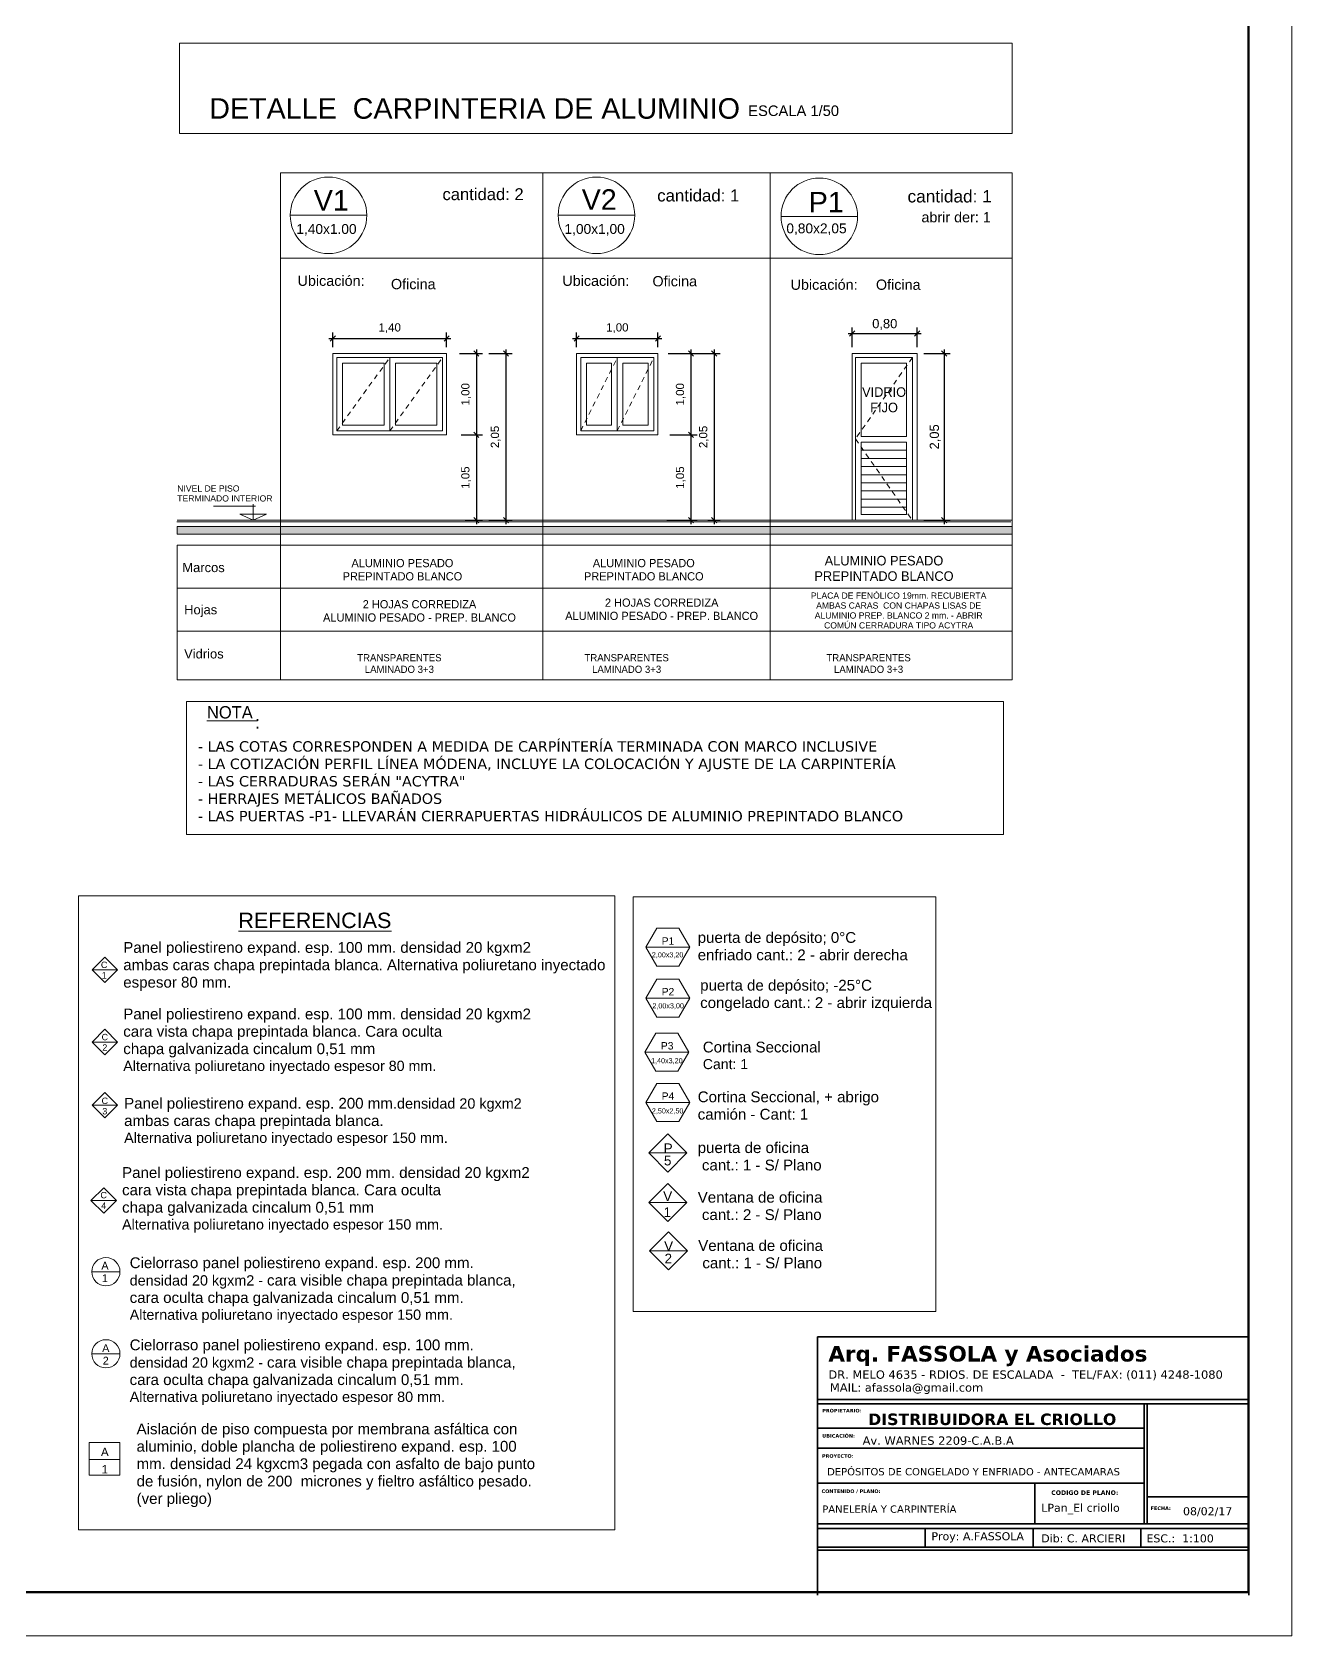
# Model space of a CAD drawing. Header units: metres. Extents: x -16.9 to 45.1, y -12.2 to 64.8.
# Drawn here: x 14.06 to 45.06, y -12.18 to 27.27 of the extents above; entities that cross this region are included whole.
import ezdxf

# ---------------------------------------------------------------- set-up
doc = ezdxf.new("R2010")
doc.units = ezdxf.units.M
doc.header["$LTSCALE"] = 0.508
doc.header["$PDMODE"] = 1
doc.header["$PDSIZE"] = -2
doc.linetypes.add('STYLE_13', pattern=[0.369094, 0.246063, -0.123031])
doc.layers.get('0').update_dxf_attribs({"lineweight": 18})
for name, color, linetype, lineweight in [('0.1', 7, 'Continuous', 9), ('CARPINTERIA', 7, 'Continuous', 13), ('Dimension', 7, 'Continuous', 5), ('Muros', 7, 'Continuous', 35), ('None', 7, 'Continuous', 5), ('panel nuevo', 7, 'Continuous', 30), ('proyeccion', 7, 'STYLE_13', 20), ('ROTUL1', 7, 'Continuous', 20), ('ROTULO', 7, 'Continuous', 20), ('Textos grales', 7, 'Continuous', 9), ('TEXTOTERMINACIONES', 7, 'Continuous', 20)]:
    doc.layers.add(name, color=color, linetype=linetype, lineweight=lineweight)
doc.styles.add('Arial', font='arial.ttf')
doc.styles.add('HoratioDMed', font='')
doc.styles.add('Verdana', font='verdana.ttf')
doc.styles.add('Verdana (bold)', font='')
doc.styles.get('HoratioDMed').set_extended_font_data('HoratioDMed')
doc.styles.get('Verdana (bold)').set_extended_font_data('Verdana', bold=True)
doc.dimstyles.new('personal', dxfattribs={"dimtxt": 0.227376, "dimasz": 0.179989, "dimexe": 0.15, "dimexo": 0.159, "dimgap": 0.001, "dimtad": 1, "dimzin": 3, "dimtxsty": 'Arial', "dimblk": 'VW_SLASH', "dimcen": 0, "dimdle": 0.001, "dimazin": 0, "dimtfac": 0.8, "dimtix": 1, "dimtmove": 0, "dimatfit": 0, "dimldrblk": 'VW_CONCAVEFILLED', "dimfxl": 0, "dimfrac": 2, "dimtolj": 1, "dimtzin": 3, "dimarcsym": 0})

# ---------------------------------------------------------------- blocks, each defined once
blk = doc.blocks.new('Group')
at = {"layer": '0.1', "color": 0}
for p, q in [((9.779, 7.803), (9.264, 7.803)), ((9.749, 7.828), (9.749, 7.694))]:
    blk.add_line(p, q, dxfattribs=at)
for points in [[(9.749, 7.632), (9.749, 7.706), (9.585, 7.706)], [(9.749, 7.632), (9.749, 7.706), (9.913, 7.706)]]:
    blk.add_lwpolyline(points, close=True, dxfattribs=at)
blk = doc.blocks.new('*D6')
at = {"layer": 'Defpoints', "color": 0, "lineweight": 0, "transparency": 16777216}
for p in [(34.24, 19.858), (34.24, 19.364), (35.84, 19.364)]:
    blk.add_point(p, dxfattribs=at)
at = {"layer": 'Dimension', "color": 0, "lineweight": -2, "transparency": 16777216}
for p, q in [((34.14, 19.858), (34.24, 19.858)), ((34.24, 19.523), (34.24, 20.008)), ((34.24, 19.858), (35.84, 19.858)), ((35.84, 19.523), (35.84, 20.008)), ((35.84, 19.858), (35.94, 19.858))]:
    blk.add_line(p, q, dxfattribs=at)
at = {"layer": 'panel nuevo', "color": 0, "transparency": 16777216}
for points in [[(34.177, 19.794), (34.304, 19.921)], [(35.904, 19.921), (35.777, 19.794)]]:
    blk.add_lwpolyline(points, dxfattribs=at)
at = {"layer": 'Dimension', "color": 0, "transparency": 16777216, "insert": (34.732, 20.214), "char_height": 0.2274, "attachment_point": 1, "line_spacing_factor": 0.96736, "style": 'Arial'}
blk.add_mtext('0,80', dxfattribs=at)
blk = doc.blocks.new('VW_CONCAVEFILLED')
at = {"linetype": 'ByBlock', "lineweight": 0}
blk.add_hatch(color=0, dxfattribs=at).paths.add_polyline_path([(-1.11, 0.3), (-1.08, 0.28), (-1.05, 0.26), (-1.01, 0.25), (-0.98, 0.23), (-0.95, 0.22), (-0.91, 0.2), (-0.88, 0.19), (-0.85, 0.17), (-0.81, 0.16), (-0.78, 0.15), (-0.75, 0.13), (-0.71, 0.12), (-0.68, 0.11), (-0.64, 0.1), (-0.61, 0.09), (-0.57, 0.08), (-0.54, 0.07), (-0.5, 0.06), (-0.47, 0.06), (-0.43, 0.05), (-0.4, 0.04), (-0.36, 0.04), (-0.33, 0.03), (-0.29, 0.02), (-0.26, 0.02), (-0.22, 0.01), (-0.18, 0.01), (-0.15, 0.01), (-0.11, 0.01), (-0.07, 0), (-0.04, 0), (0, 0), (-0.04, 0), (-0.07, 0), (-0.11, -0.01), (-0.15, -0.01), (-0.18, -0.01), (-0.22, -0.01), (-0.26, -0.02), (-0.29, -0.02), (-0.33, -0.03), (-0.36, -0.04), (-0.4, -0.04), (-0.43, -0.05), (-0.47, -0.06), (-0.5, -0.06), (-0.54, -0.07), (-0.57, -0.08), (-0.61, -0.09), (-0.64, -0.1), (-0.68, -0.11), (-0.71, -0.12), (-0.75, -0.13), (-0.78, -0.15), (-0.81, -0.16), (-0.85, -0.17), (-0.88, -0.19), (-0.91, -0.2), (-0.95, -0.22), (-0.98, -0.23), (-1.01, -0.25), (-1.05, -0.26), (-1.08, -0.28), (-1.11, -0.3), (-1.1, -0.28), (-1.08, -0.27), (-1.07, -0.25), (-1.06, -0.23), (-1.05, -0.22), (-1.04, -0.2), (-1.03, -0.18), (-1.02, -0.16), (-1.02, -0.14), (-1.01, -0.12), (-1.01, -0.1), (-1, -0.08), (-1, -0.06), (-1, -0.04), (-0.99, -0.02), (-0.99, 0), (-0.99, 0.02), (-1, 0.04), (-1, 0.06), (-1, 0.08), (-1.01, 0.1), (-1.01, 0.12), (-1.02, 0.14), (-1.02, 0.16), (-1.03, 0.18), (-1.04, 0.2), (-1.05, 0.22), (-1.06, 0.23), (-1.07, 0.25), (-1.08, 0.27), (-1.1, 0.28)])
at = {"layer": 'panel nuevo', "color": 0}
blk.add_lwpolyline([(-1.11, 0.3), (-1.08, 0.28), (-1.05, 0.26), (-1.01, 0.25), (-0.98, 0.23), (-0.95, 0.22), (-0.91, 0.2), (-0.88, 0.19), (-0.85, 0.17), (-0.81, 0.16), (-0.78, 0.15), (-0.75, 0.13), (-0.71, 0.12), (-0.68, 0.11), (-0.64, 0.1), (-0.61, 0.09), (-0.57, 0.08), (-0.54, 0.07), (-0.5, 0.06), (-0.47, 0.06), (-0.43, 0.05), (-0.4, 0.04), (-0.36, 0.04), (-0.33, 0.03), (-0.29, 0.02), (-0.26, 0.02), (-0.22, 0.01), (-0.18, 0.01), (-0.15, 0.01), (-0.11, 0.01), (-0.07, 0), (-0.04, 0), (0, 0), (-0.04, 0), (-0.07, 0), (-0.11, -0.01), (-0.15, -0.01), (-0.18, -0.01), (-0.22, -0.01), (-0.26, -0.02), (-0.29, -0.02), (-0.33, -0.03), (-0.36, -0.04), (-0.4, -0.04), (-0.43, -0.05), (-0.47, -0.06), (-0.5, -0.06), (-0.54, -0.07), (-0.57, -0.08), (-0.61, -0.09), (-0.64, -0.1), (-0.68, -0.11), (-0.71, -0.12), (-0.75, -0.13), (-0.78, -0.15), (-0.81, -0.16), (-0.85, -0.17), (-0.88, -0.19), (-0.91, -0.2), (-0.95, -0.22), (-0.98, -0.23), (-1.01, -0.25), (-1.05, -0.26), (-1.08, -0.28), (-1.11, -0.3), (-1.1, -0.28), (-1.08, -0.27), (-1.07, -0.25), (-1.06, -0.23), (-1.05, -0.22), (-1.04, -0.2), (-1.03, -0.18), (-1.02, -0.16), (-1.02, -0.14), (-1.01, -0.12), (-1.01, -0.1), (-1, -0.08), (-1, -0.06), (-1, -0.04), (-0.99, -0.02), (-0.99, 0), (-0.99, 0.02), (-1, 0.04), (-1, 0.06), (-1, 0.08), (-1.01, 0.1), (-1.01, 0.12), (-1.02, 0.14), (-1.02, 0.16), (-1.03, 0.18), (-1.04, 0.2), (-1.05, 0.22), (-1.06, 0.23), (-1.07, 0.25), (-1.08, 0.27), (-1.1, 0.28)], close=True, dxfattribs=at)
blk = doc.blocks.new('VW_SLASH')
at = {"color": 0, "linetype": 'ByBlock', "lineweight": -2}
blk.add_line((0, 0), (-1, 0), dxfattribs=at)
at = {"layer": 'panel nuevo', "color": 0}
blk.add_lwpolyline([(0.35, 0.35), (-0.35, -0.35)], dxfattribs=at)
blk = doc.blocks.new('*D7')
at = {"layer": 'Defpoints', "color": 0, "lineweight": 0, "transparency": 16777216}
for p in [(35.84, 19.364), (36.503, 19.364), (35.84, 15.264)]:
    blk.add_point(p, dxfattribs=at)
at = {"layer": 'Dimension', "color": 0, "lineweight": -2, "transparency": 16777216}
for p, q in [((35.999, 19.364), (36.653, 19.364)), ((36.503, 19.464), (36.503, 19.364)), ((36.503, 19.364), (36.503, 15.264)), ((35.999, 15.264), (36.653, 15.264)), ((36.503, 15.264), (36.503, 15.164))]:
    blk.add_line(p, q, dxfattribs=at)
at = {"layer": 'panel nuevo', "color": 0, "transparency": 16777216}
for points in [[(36.44, 19.427), (36.567, 19.3)], [(36.567, 15.2), (36.44, 15.327)]]:
    blk.add_lwpolyline(points, dxfattribs=at)
at = {"layer": 'Dimension', "color": 0, "transparency": 16777216, "insert": (36.147, 17.005), "char_height": 0.2274, "attachment_point": 1, "rotation": 90, "line_spacing_factor": 0.96736, "style": 'Arial'}
blk.add_mtext('2,05', dxfattribs=at)
blk = doc.blocks.new('*D8')
at = {"layer": 'Defpoints', "color": 0, "lineweight": 0, "transparency": 16777216}
for p in [(21.46, 19.735), (21.46, 19.363), (24.26, 19.363)]:
    blk.add_point(p, dxfattribs=at)
at = {"layer": 'Dimension', "color": 0, "lineweight": -2, "transparency": 16777216}
for p, q in [((21.36, 19.735), (21.46, 19.735)), ((21.46, 19.522), (21.46, 19.885)), ((21.46, 19.735), (24.26, 19.735)), ((24.26, 19.522), (24.26, 19.885)), ((24.26, 19.735), (24.36, 19.735))]:
    blk.add_line(p, q, dxfattribs=at)
at = {"layer": 'panel nuevo', "color": 0, "transparency": 16777216}
for points in [[(21.397, 19.671), (21.524, 19.799)], [(24.324, 19.799), (24.197, 19.671)]]:
    blk.add_lwpolyline(points, dxfattribs=at)
at = {"layer": 'Dimension', "color": 0, "transparency": 16777216, "insert": (22.586, 20.108), "char_height": 0.2021, "attachment_point": 1, "line_spacing_factor": 0.96736, "style": 'Arial'}
blk.add_mtext('1,40', dxfattribs=at)
blk = doc.blocks.new('*D9')
at = {"layer": 'Defpoints', "color": 0, "lineweight": 0, "transparency": 16777216}
for p in [(24.42, 19.363), (24.993, 19.363), (24.46, 17.363)]:
    blk.add_point(p, dxfattribs=at)
at = {"layer": 'Dimension', "color": 0, "lineweight": -2, "transparency": 16777216}
for p, q in [((24.579, 19.363), (25.143, 19.363)), ((24.993, 19.463), (24.993, 19.363)), ((24.993, 19.363), (24.993, 17.363)), ((24.619, 17.363), (25.143, 17.363)), ((24.993, 17.363), (24.993, 17.263))]:
    blk.add_line(p, q, dxfattribs=at)
at = {"layer": 'panel nuevo', "color": 0, "transparency": 16777216}
for points in [[(24.929, 19.427), (25.057, 19.299)], [(25.057, 17.299), (24.929, 17.427)]]:
    blk.add_lwpolyline(points, dxfattribs=at)
at = {"layer": 'Dimension', "color": 0, "transparency": 16777216, "insert": (24.62, 18.088), "char_height": 0.2021, "attachment_point": 1, "rotation": 90, "line_spacing_factor": 0.96736, "style": 'Arial'}
blk.add_mtext('1,00', dxfattribs=at)
blk = doc.blocks.new('*D10')
at = {"layer": 'Defpoints', "color": 0, "lineweight": 0, "transparency": 16777216}
for p in [(24.46, 17.363), (24.993, 17.363), (24.555, 15.263)]:
    blk.add_point(p, dxfattribs=at)
at = {"layer": 'Dimension', "color": 0, "lineweight": -2, "transparency": 16777216}
for p, q in [((24.619, 17.363), (25.143, 17.363)), ((24.993, 17.463), (24.993, 17.363)), ((24.993, 17.363), (24.993, 15.263)), ((24.714, 15.263), (25.143, 15.263)), ((24.993, 15.263), (24.993, 15.163))]:
    blk.add_line(p, q, dxfattribs=at)
at = {"layer": 'panel nuevo', "color": 0, "transparency": 16777216}
for points in [[(24.929, 17.427), (25.057, 17.299)], [(25.057, 15.199), (24.929, 15.327)]]:
    blk.add_lwpolyline(points, dxfattribs=at)
at = {"layer": 'Dimension', "color": 0, "transparency": 16777216, "insert": (24.62, 16.038), "char_height": 0.2021, "attachment_point": 1, "rotation": 90, "line_spacing_factor": 0.96736, "style": 'Arial'}
blk.add_mtext('1,05', dxfattribs=at)
blk = doc.blocks.new('*D11')
at = {"layer": 'Defpoints', "color": 0, "lineweight": 0, "transparency": 16777216}
for p in [(25.14, 19.363), (25.72, 19.363), (25.143, 15.263)]:
    blk.add_point(p, dxfattribs=at)
at = {"layer": 'Dimension', "color": 0, "lineweight": -2, "transparency": 16777216}
for p, q in [((25.299, 19.363), (25.87, 19.363)), ((25.72, 19.463), (25.72, 19.363)), ((25.72, 19.363), (25.72, 15.263)), ((25.302, 15.263), (25.87, 15.263)), ((25.72, 15.263), (25.72, 15.163))]:
    blk.add_line(p, q, dxfattribs=at)
at = {"layer": 'panel nuevo', "color": 0, "transparency": 16777216}
for points in [[(25.656, 19.427), (25.783, 19.299)], [(25.783, 15.199), (25.656, 15.327)]]:
    blk.add_lwpolyline(points, dxfattribs=at)
at = {"layer": 'Dimension', "color": 0, "transparency": 16777216, "insert": (25.347, 17.038), "char_height": 0.2021, "attachment_point": 1, "rotation": 90, "line_spacing_factor": 0.96736, "style": 'Arial'}
blk.add_mtext('2,05', dxfattribs=at)
blk = doc.blocks.new('*D12')
at = {"layer": 'Defpoints', "color": 0, "lineweight": 0, "transparency": 16777216}
for p in [(27.46, 19.735), (27.46, 19.363), (29.46, 19.363)]:
    blk.add_point(p, dxfattribs=at)
at = {"layer": 'Dimension', "color": 0, "lineweight": -2, "transparency": 16777216}
for p, q in [((27.36, 19.735), (27.46, 19.735)), ((27.46, 19.522), (27.46, 19.885)), ((27.46, 19.735), (29.46, 19.735)), ((29.46, 19.522), (29.46, 19.885)), ((29.46, 19.735), (29.56, 19.735))]:
    blk.add_line(p, q, dxfattribs=at)
at = {"layer": 'panel nuevo', "color": 0, "transparency": 16777216}
for points in [[(27.397, 19.671), (27.524, 19.799)], [(29.524, 19.799), (29.397, 19.671)]]:
    blk.add_lwpolyline(points, dxfattribs=at)
at = {"layer": 'Dimension', "color": 0, "transparency": 16777216, "insert": (28.186, 20.108), "char_height": 0.2021, "attachment_point": 1, "line_spacing_factor": 0.96736, "style": 'Arial'}
blk.add_mtext('1,00', dxfattribs=at)
blk = doc.blocks.new('*D13')
at = {"layer": 'Defpoints', "color": 0, "lineweight": 0, "transparency": 16777216}
for p in [(29.553, 19.363), (30.273, 19.363), (29.593, 17.363)]:
    blk.add_point(p, dxfattribs=at)
at = {"layer": 'Dimension', "color": 0, "lineweight": -2, "transparency": 16777216}
for p, q in [((29.712, 19.363), (30.423, 19.363)), ((30.273, 19.463), (30.273, 19.363)), ((30.273, 19.363), (30.273, 17.363)), ((29.752, 17.363), (30.423, 17.363)), ((30.273, 17.363), (30.273, 17.263))]:
    blk.add_line(p, q, dxfattribs=at)
at = {"layer": 'panel nuevo', "color": 0, "transparency": 16777216}
for points in [[(30.21, 19.427), (30.337, 19.299)], [(30.337, 17.299), (30.21, 17.427)]]:
    blk.add_lwpolyline(points, dxfattribs=at)
at = {"layer": 'Dimension', "color": 0, "transparency": 16777216, "insert": (29.901, 18.088), "char_height": 0.2021, "attachment_point": 1, "rotation": 90, "line_spacing_factor": 0.96736, "style": 'Arial'}
blk.add_mtext('1,00', dxfattribs=at)
blk = doc.blocks.new('*D14')
at = {"layer": 'Defpoints', "color": 0, "lineweight": 0, "transparency": 16777216}
for p in [(29.593, 17.363), (30.273, 17.363), (29.516, 15.263)]:
    blk.add_point(p, dxfattribs=at)
at = {"layer": 'Dimension', "color": 0, "lineweight": -2, "transparency": 16777216}
for p, q in [((29.752, 17.363), (30.423, 17.363)), ((30.273, 17.463), (30.273, 17.363)), ((30.273, 17.363), (30.273, 15.263)), ((29.675, 15.263), (30.423, 15.263)), ((30.273, 15.263), (30.273, 15.163))]:
    blk.add_line(p, q, dxfattribs=at)
at = {"layer": 'panel nuevo', "color": 0, "transparency": 16777216}
for points in [[(30.21, 17.427), (30.337, 17.299)], [(30.337, 15.199), (30.21, 15.327)]]:
    blk.add_lwpolyline(points, dxfattribs=at)
at = {"layer": 'Dimension', "color": 0, "transparency": 16777216, "insert": (29.901, 16.038), "char_height": 0.2021, "attachment_point": 1, "rotation": 90, "line_spacing_factor": 0.96736, "style": 'Arial'}
blk.add_mtext('1,05', dxfattribs=at)
blk = doc.blocks.new('*D15')
at = {"layer": 'Defpoints', "color": 0, "lineweight": 0, "transparency": 16777216}
for p in [(30.264, 19.363), (30.844, 19.363), (30.532, 15.263)]:
    blk.add_point(p, dxfattribs=at)
at = {"layer": 'Dimension', "color": 0, "lineweight": -2, "transparency": 16777216}
for p, q in [((30.423, 19.363), (30.994, 19.363)), ((30.844, 19.463), (30.844, 19.363)), ((30.844, 19.363), (30.844, 15.263)), ((30.691, 15.263), (30.994, 15.263)), ((30.844, 15.263), (30.844, 15.163))]:
    blk.add_line(p, q, dxfattribs=at)
at = {"layer": 'panel nuevo', "color": 0, "transparency": 16777216}
for points in [[(30.781, 19.427), (30.908, 19.299)], [(30.908, 15.199), (30.781, 15.327)]]:
    blk.add_lwpolyline(points, dxfattribs=at)
at = {"layer": 'Dimension', "color": 0, "transparency": 16777216, "insert": (30.472, 17.038), "char_height": 0.2021, "attachment_point": 1, "rotation": 90, "line_spacing_factor": 0.96736, "style": 'Arial'}
blk.add_mtext('2,05', dxfattribs=at)
blk = doc.blocks.new('Group-34')
at = {"layer": 'TEXTOTERMINACIONES', "color": 0}
blk.add_lwpolyline([(29.816, 4.723), (30.086, 5.19), (30.626, 5.19), (30.896, 4.723), (30.626, 4.255), (30.086, 4.255)], close=True, dxfattribs=at)
blk = doc.blocks.new('Group-35')
at = {"layer": 'TEXTOTERMINACIONES', "color": 0}
blk.add_lwpolyline([(29.816, 3.474), (30.086, 3.942), (30.626, 3.942), (30.896, 3.474), (30.626, 3.007), (30.086, 3.007)], close=True, dxfattribs=at)
blk = doc.blocks.new('Group-36')
at = {"layer": 'TEXTOTERMINACIONES', "color": 0}
blk.add_lwpolyline([(29.816, 0.908), (30.086, 1.375), (30.626, 1.375), (30.896, 0.908), (30.626, 0.44), (30.086, 0.44)], close=True, dxfattribs=at)
blk = doc.blocks.new('Group-37')
at = {"layer": 'TEXTOTERMINACIONES', "color": 0}
blk.add_lwpolyline([(29.796, 2.142), (30.066, 2.609), (30.606, 2.609), (30.876, 2.142), (30.606, 1.674), (30.066, 1.674)], close=True, dxfattribs=at)

msp = doc.modelspace()

# ---------------------------------------------------------------- hatches: boundary and pattern name
at = {"layer": 'None', "linetype": 'Continuous', "lineweight": 0}
msp.add_hatch(color=7, dxfattribs=at).paths.add_polyline_path([(38.173, 15.109), (17.632, 15.109), (17.632, 14.923), (38.173, 14.923)])

# ---------------------------------------------------------------- linework, layer by layer
at = {"layer": '0.1'}
for p, q in [((17.62, 15.223), (38.14, 15.223)), ((17.632, 15.263), (38.173, 15.263)), ((18.704, 15.263), (30.407, 15.263)), ((30.767, 15.263), (38.15, 15.263))]:
    msp.add_line(p, q, dxfattribs=at)
at = {"layer": 'CARPINTERIA', "color": 0}
for p, q in [((22.298, 22.764), (20.413, 22.764)), ((28.891, 22.764), (27.006, 22.764)), ((34.374, 22.738), (32.489, 22.738))]:
    msp.add_line(p, q, dxfattribs=at)
at = {"layer": 'CARPINTERIA'}
for p, q in [((22.86, 19.263), (22.86, 17.463)), ((28.46, 19.263), (28.46, 17.463)), ((28.46, 19.263), (28.46, 17.463)), ((34.46, 16.984), (35.58, 16.984)), ((34.46, 16.784), (35.58, 16.784)), ((34.46, 16.584), (35.58, 16.584)), ((34.46, 16.384), (35.58, 16.384)), ((34.46, 16.184), (35.58, 16.184)), ((34.46, 15.984), (35.58, 15.984)), ((34.46, 15.784), (35.58, 15.784)), ((34.46, 15.584), (35.58, 15.584))]:
    msp.add_line(p, q, dxfattribs=at)
for points in [[(21.46, 19.363), (24.26, 19.363), (24.26, 17.363), (21.46, 17.363)], [(27.46, 19.363), (29.46, 19.363), (29.46, 17.363), (27.46, 17.363)], [(21.56, 19.263), (24.16, 19.263), (24.16, 17.463), (21.56, 17.463)], [(21.7, 19.123), (22.72, 19.123), (22.72, 17.603), (21.7, 17.603)], [(23, 19.123), (24.02, 19.123), (24.02, 17.603), (23, 17.603)], [(27.56, 19.263), (29.36, 19.263), (29.36, 17.463), (27.56, 17.463)], [(27.7, 19.123), (28.32, 19.123), (28.32, 17.603), (27.7, 17.603)], [(28.6, 19.123), (29.22, 19.123), (29.22, 17.603), (28.6, 17.603)], [(34.32, 19.264), (35.72, 19.264), (35.72, 15.264), (34.32, 15.264)], [(34.46, 19.124), (35.58, 19.124), (35.58, 17.324), (34.46, 17.324)], [(34.46, 17.184), (35.58, 17.184), (35.58, 15.404), (34.46, 15.404)], [(17.856, 10.805), (37.96, 10.805), (37.96, 7.535), (17.856, 7.535)]]:
    msp.add_lwpolyline(points, close=True, dxfattribs=at)
at = {"layer": 'CARPINTERIA', "color": 0}
for centre in [(21.355, 22.764), (27.948, 22.764), (33.431, 22.738)]:
    msp.add_circle(centre, 0.942, dxfattribs=at)
at = {"layer": 'Muros'}
for p, q in [((33.383, -4.822), (44, -4.822)), ((33.383, -11.062), (33.383, -4.822)), ((44, -11.18), (44, -4.822)), ((33.383, -6.366), (44, -6.366)), ((33.383, -6.474), (40.585, -6.474)), ((40.5, -6.474), (44, -6.474)), ((41.42, -9.427), (41.42, -6.474)), ((41.5, -9.427), (41.5, -6.474)), ((33.383, -7.073), (41.42, -7.073)), ((33.383, -7.562), (41.42, -7.562)), ((33.383, -8.42), (41.42, -8.42)), ((38.733, -9.427), (38.733, -8.42)), ((41.5, -8.762), (44, -8.762)), ((33.383, -9.427), (40.585, -9.427)), ((40.42, -9.427), (44, -9.427)), ((33.383, -9.535), (39.667, -9.535)), ((36.037, -9.995), (36.037, -9.535)), ((38.692, -9.995), (38.692, -9.535)), ((39.667, -9.535), (44, -9.535)), ((41.346, -9.995), (41.346, -9.535)), ((33.383, -9.995), (39.667, -9.995)), ((33.383, -10.073), (44, -10.073)), ((39.667, -9.995), (44, -9.995)), ((33.383, -11.18), (33.383, -10.635))]:
    msp.add_line(p, q, dxfattribs=at)
at = {"layer": 'Muros', "linetype": 'Continuous'}
for p, q in [((33.383, -6.474), (39.558, -6.474)), ((33.383, -11.005), (33.383, -10.71))]:
    msp.add_line(p, q, dxfattribs=at)
at = {"layer": 'None'}
for p, q in [((20.173, 11.335), (20.173, 23.812)), ((26.627, 23.812), (26.627, 11.335)), ((32.22, 11.335), (32.22, 23.812)), ((32.22, 23.812), (32.22, 11.335)), ((38.173, 23.812), (38.173, 11.335))]:
    msp.add_line(p, q, dxfattribs=at)
at = {"layer": 'None', "linetype": 'STYLE_13'}
for p, q in [((21.56, 17.463), (22.86, 19.263)), ((22.86, 17.463), (24.16, 19.263)), ((27.56, 17.463), (28.46, 19.263)), ((28.46, 17.463), (29.36, 19.263))]:
    msp.add_line(p, q, dxfattribs=at)
at = {"layer": 'None', "lineweight": 50}
msp.add_lwpolyline([(43.992, 48.418), (43.992, 63.899), (-13.008, 63.899), (-13.008, -11.101), (43.992, -11.101), (43.992, 48.418)], dxfattribs=at)
at = {"layer": 'None'}
for points in [[(17.69, 27), (38.173, 27), (38.173, 24.78), (17.69, 24.78)], [(34.24, 19.364), (35.84, 19.364), (35.84, 15.264), (34.24, 15.264)]]:
    msp.add_lwpolyline(points, close=True, dxfattribs=at)
for points in [[(38.173, 23.812), (20.173, 23.812), (20.173, 21.712), (38.173, 21.712)], [(38.173, 15.109), (17.632, 15.109), (17.632, 14.923), (38.173, 14.923)], [(38.173, 14.647), (17.632, 14.647), (17.632, 13.589), (38.173, 13.589)], [(33.36, 13.589), (17.632, 13.589), (17.632, 12.535), (33.36, 12.535)], [(38.173, 12.535), (17.632, 12.535), (17.632, 11.335), (38.173, 11.335)]]:
    msp.add_lwpolyline(points, dxfattribs=at)
at = {"layer": 'proyeccion'}
for p, q in [((35.72, 19.264), (34.32, 17.264)), ((34.32, 17.264), (35.72, 15.264))]:
    msp.add_line(p, q, dxfattribs=at)
at = {"layer": 'ROTUL1', "linetype": 'Continuous', "lineweight": 9}
msp.add_lwpolyline([(45.06, 48.338), (45.06, 64.82), (-13.94, 64.82), (-13.94, -12.18), (45.06, -12.18), (45.06, 48.338)], dxfattribs=at)
at = {"layer": 'TEXTOTERMINACIONES'}
for p, q in [((29.162, 4.759), (30.241, 4.759)), ((15.538, 4.205), (16.163, 4.205)), ((29.162, 3.511), (30.241, 3.511)), ((15.538, 2.429), (16.163, 2.429)), ((29.142, 2.178), (30.221, 2.178)), ((15.538, 0.877), (16.163, 0.877)), ((29.162, 0.944), (30.241, 0.944)), ((29.238, -0.301), (30.175, -0.301)), ((15.51, -1.471), (16.135, -1.471)), ((29.238, -1.521), (30.175, -1.521)), ((29.25, -2.708), (30.186, -2.708)), ((15.53, -3.221), (16.223, -3.221)), ((15.53, -5.241), (16.223, -5.241))]:
    msp.add_line(p, q, dxfattribs=at)
at = {"layer": 'TEXTOTERMINACIONES', "lineweight": 20}
msp.add_line((15.469, -7.838), (16.218, -7.838), dxfattribs=at)
at = {"layer": 'TEXTOTERMINACIONES'}
for points in [[(15.2, 6.026), (28.4, 6.026), (28.4, -9.574), (15.2, -9.574)], [(28.85, 6), (36.3, 6), (36.3, -4.2), (28.85, -4.2)]]:
    msp.add_lwpolyline(points, close=True, dxfattribs=at)
at = {"layer": 'TEXTOTERMINACIONES', "flags": 128}
for points in [[(16.163, 4.205), (15.85, 4.518), (15.538, 4.205), (15.85, 3.893)], [(16.163, 2.429), (15.85, 2.741), (15.538, 2.429), (15.85, 2.116)], [(16.163, 0.877), (15.85, 1.189), (15.538, 0.877), (15.85, 0.565)], [(30.175, -0.301), (29.706, 0.167), (29.238, -0.301), (29.706, -0.769)], [(16.135, -1.471), (15.822, -1.159), (15.51, -1.471), (15.822, -1.784)], [(30.175, -1.521), (29.706, -1.053), (29.238, -1.521), (29.706, -1.989)], [(30.186, -2.708), (29.718, -2.239), (29.25, -2.708), (29.718, -3.176)]]:
    msp.add_lwpolyline(points, close=True, dxfattribs=at)
at = {"layer": 'TEXTOTERMINACIONES', "lineweight": 20}
msp.add_lwpolyline([(15.469, -7.421), (16.221, -7.421), (16.221, -8.226), (15.469, -8.226)], close=True, dxfattribs=at)
at = {"layer": 'TEXTOTERMINACIONES'}
for centre in [(15.876, -3.221), (15.876, -5.241)]:
    msp.add_circle(centre, 0.347, dxfattribs=at)

# ---------------------------------------------------------------- block references
at = {"layer": '0.1', "xscale": 2, "yscale": 2, "zscale": 2}
msp.add_blockref('Group', (0, 0), dxfattribs=at)
at = {"layer": 'TEXTOTERMINACIONES'}
for name in ['Group-34', 'Group-35', 'Group-37', 'Group-36']:
    msp.add_blockref(name, (-0.655, 0.036), dxfattribs=at)

# ---------------------------------------------------------------- texts
at = {"layer": 'CARPINTERIA', "color": 0, "attachment_point": 7, "line_spacing_factor": 0.96736, "style": 'Arial'}
for s, insert, char_height in [('V1', (20.992, 22.88), 0.5035), ('V2', (27.585, 22.901), 0.5035), ('P1', (33.171, 22.836), 0.5035), ('1,40x1.00', (20.562, 22.262), 0.2417), ('1,00x1,00', (27.161, 22.262), 0.2417), ('0,80x2,05', (32.62, 22.277), 0.2417)]:
    msp.add_mtext(s, dxfattribs=dict(at, insert=insert, char_height=char_height))
at = {"layer": 'None', "linetype": 'Continuous', "lineweight": 0, "style": 'HoratioDMed'}
for s, height, p in [('%%UNOTA ', 0.3032, (18.364, 10.387)), (':', 0.303, (19.548, 10.138))]:
    msp.add_text(s, height=height, dxfattribs=at).set_placement(p)
at = {"layer": 'None'}
for s, insert, char_height, attachment_point, line_spacing_factor, style in [('DETALLE  CARPINTERIA DE ALUMINIO   ', (18.419, 25.133), 0.50528, 7, 0.96736, 'Arial'), ('ESCALA 1/50', (31.682, 25.203), 0.25924, 7, 0.96736, 'Arial'), ('cantidad: 2', (24.158, 23.133), 0.29246, 7, 0.96736, 'Arial'), ('cantidad: 1', (29.442, 23.1), 0.2956, 7, 0.96736, 'Arial'), ('cantidad: 1', (35.602, 23.076), 0.30317, 7, 0.96736, 'Arial'), ('abrir der: 1', (35.944, 22.588), 0.25264, 7, 0.96736, 'Arial'), ('Ubicación:', (20.593, 21.025), 0.2526, 7, 0.96736, 'Arial'), ('Oficina', (22.891, 20.943), 0.2526, 7, 0.96736, 'Arial'), ('Ubicación:', (27.108, 21.025), 0.2526, 7, 0.96736, 'Arial'), ('Oficina', (29.325, 21.013), 0.2526, 7, 0.96736, 'Arial'), ('Ubicación:', (32.724, 20.928), 0.2526, 7, 0.96736, 'Arial'), ('Oficina', (34.824, 20.928), 0.2526, 7, 0.96736, 'Arial'), ('VIDRIO\\PFIJO ', (35.025, 17.916), 0.2352, 8, 0.96736, 'HoratioDMed'), ('NIVEL DE PISO\\PTERMINADO INTERIOR', (17.632, 16.121), 0.15182, 1, 0.96736, 'Arial'), ('Marcos', (17.758, 13.984), 0.2277, 7, 0.96736, 'Arial'), ('ALUMINIO PESADO \\PPREPINTADO BLANCO ', (23.173, 13.78), 0.20211, 8, 0.96736, 'HoratioDMed'), ('ALUMINIO PESADO \\PPREPINTADO BLANCO ', (29.112, 13.78), 0.20211, 8, 0.96736, 'HoratioDMed'), ('ALUMINIO PESADO \\PPREPINTADO BLANCO ', (35.022, 13.769), 0.23518, 8, 0.96736, 'HoratioDMed'), ('PLACA DE FENÓLICO 19mm. RECUBIERTA \\PAMBAS CARAS  CON CHAPAS LISAS DE \\PALUMINIO PREP. BLANCO 2 mm. - ABRIR \\PCOMÚN CERRADURA TIPO ACYTRA', (35.383, 12.599), 0.15158, 8, 0.96736, 'Arial'), ('Hojas', (17.802, 12.88), 0.2277, 7, 0.96736, 'Arial'), ('2 HOJAS CORREDIZA \\PALUMINIO PESADO - PREP. BLANCO ', (23.593, 12.767), 0.20211, 8, 0.96736, 'HoratioDMed'), ('2 HOJAS CORREDIZA \\PALUMINIO PESADO - PREP. BLANCO ', (29.552, 12.807), 0.20211, 8, 0.96736, 'HoratioDMed'), ('Vidrios', (17.802, 11.86), 0.2277, 7, 0.96736, 'Arial'), ('TRANSPARENTES \\PLAMINADO 3+3 ', (23.098, 11.506), 0.17685, 8, 0.96736, 'HoratioDMed'), ('TRANSPARENTES \\PLAMINADO 3+3 ', (28.69, 11.506), 0.17685, 8, 0.96736, 'HoratioDMed'), ('TRANSPARENTES \\PLAMINADO 3+3 ', (34.643, 11.506), 0.17685, 8, 0.96736, 'HoratioDMed'), ('- LAS COTAS CORRESPONDEN A MEDIDA DE CARPÍNTERÍA TERMINADA CON MARCO INCLUSIVE\\P- LA COTIZACIÓN PERFIL LÍNEA MÓDENA, INCLUYE LA COLOCACIÓN Y AJUSTE DE LA CARPINTERÍA\\P- LAS CERRADURAS SERÁN "ACYTRA"\\P- HERRAJES METÁLICOS BAÑADOS\\P- LAS PUERTAS -P1- LLEVARÁN CIERRAPUERTAS HIDRÁULICOS DE ALUMINIO PREPINTADO BLANCO\\P ', (18.141, 7.424), 0.25632, 7, 1.003239, 'Verdana')]:
    msp.add_mtext(s, dxfattribs=dict(at, insert=insert, char_height=char_height, attachment_point=attachment_point, line_spacing_factor=line_spacing_factor, style=style))
at = {"layer": 'ROTUL1', "attachment_point": 7, "line_spacing_factor": 1.003239}
for s, insert, char_height, style in [('DR. MELO 4635 - RDIOS. DE ESCALADA  -  TEL/FAX: (011) 4248-1080', (33.654, -5.891), 0.20505, 'Verdana'), ('MAIL: afassola@gmail.com', (33.692, -6.23), 0.20505, 'Verdana'), ('PROPIETARIO:', (33.503, -6.685), 0.08834, 'Verdana (bold)'), ('UBICACIÓN:', (33.502, -7.305), 0.0883, 'Verdana (bold)'), ('Av. WARNES 2209-C.A.B.A', (34.496, -7.483), 0.20505, 'Verdana'), ('PROYECTO:', (33.496, -7.801), 0.0883, 'Verdana (bold)'), ('DEPÓSITOS DE CONGELADO Y ENFRIADO - ANTECAMARAS', (33.623, -8.234), 0.17942, 'Verdana'), ('CONTENIDO / PLANO:', (33.486, -8.677), 0.08834, 'Verdana (bold)'), ('CODIGO DE PLANO:', (39.138, -8.714), 0.11043, 'Verdana (bold)'), ('PANELERÍA Y CARPINTERÍA ', (33.503, -9.154), 0.17942, 'Verdana'), ('FECHA:', (41.582, -9.086), 0.0883, 'Verdana (bold)')]:
    msp.add_mtext(s, dxfattribs=dict(at, insert=insert, char_height=char_height, style=style))
at = {"layer": 'ROTULO', "attachment_point": 7, "line_spacing_factor": 1.003239}
for s, insert, char_height, style in [('Arq. FASSOLA y Asociados', (33.654, -5.545), 0.38447, 'Verdana (bold)'), ('DISTRIBUIDORA EL CRIOLLO', (34.634, -6.998), 0.28195, 'Verdana (bold)'), ('LPan_El criollo', (38.893, -9.19), 0.19678, 'Verdana'), ('08/02/17', (42.38, -9.237), 0.1968, 'Verdana'), ('Proy: A.FASSOLA', (36.189, -9.883), 0.19678, 'Verdana'), ('Dib: C. ARCIERI', (38.891, -9.883), 0.19678, 'Verdana'), ('ESC.:  1:100', (41.48, -9.883), 0.19678, 'Verdana')]:
    msp.add_mtext(s, dxfattribs=dict(at, insert=insert, char_height=char_height, style=style))
at = {"layer": 'Textos grales', "insert": (21.019, 5.226), "char_height": 0.37896, "attachment_point": 8, "line_spacing_factor": 0.96736, "style": 'Arial'}
msp.add_mtext('{\\LREFERENCIAS}', dxfattribs=at)
at = {"layer": 'TEXTOTERMINACIONES', "style": 'Arial'}
for s, insert, char_height, attachment_point, line_spacing_factor in [('puerta de depósito; 0°C \\Penfriado cant.: 2 - abrir derecha', (30.439, 4.436), 0.26527, 7, 0.96736), ('Panel poliestireno expand. esp. 100 mm. densidad 20 kgxm2\\Pambas caras chapa prepintada blanca. Alternativa poliuretano inyectado\\Pespesor 80 mm.', (16.304, 3.687), 0.26527, 7, 0.96736), ('P1', (29.707, 4.823), 0.1819, 8, 0.96736), ('C', (15.834, 4.246), 0.158, 8, 0.96736), ('2,00x3,20', (29.698, 4.487), 0.1265, 8, 0.96736), ('1', (15.834, 3.99), 0.158, 8, 0.96736), ('puerta de depósito; -25°C\\Pcongelado cant.: 2 - abrir izquierda', (30.499, 3.185), 0.26527, 7, 0.96736), ('P2', (29.707, 3.575), 0.1819, 8, 0.96736), ('Panel poliestireno expand. esp. 100 mm. densidad 20 kgxm2 \\Pcara vista chapa prepintada blanca. Cara oculta\\Pchapa galvanizada cincalum 0,51 mm\\P{\\H0.9466x;\\lAlternativa poliuretano inyectado espesor 80 mm.}', (16.304, 1.641), 0.26527, 7, 0.96736), ('2,00x3,00', (29.711, 3.233), 0.1265, 8, 0.96736), ('C', (15.85, 2.469), 0.158, 8, 0.96736), ('2', (15.85, 2.213), 0.158, 8, 0.96736), ('P3', (29.687, 2.242), 0.1819, 8, 0.96736), ('Cortina Seccional\\P{\\H0.9345x;\\lCant: 1}', (30.564, 1.758), 0.26527, 7, 0.96736), ('1,40x3,20', (29.679, 1.882), 0.1265, 8, 0.96736), ('P4', (29.707, 1.008), 0.1819, 8, 0.96736), ('Cortina Seccional, + abrigo\\Pcamión - Cant: 1', (30.439, 0.516), 0.26527, 7, 0.96736), ('C', (15.85, 0.902), 0.158, 8, 0.96736), ('3', (15.85, 0.645), 0.158, 8, 0.96736), ('Panel poliestireno expand. esp. 200 mm.{\\H0.9549x;\\ldensidad 20 kgxm2} \\Pambas caras chapa prepintada blanca.\\P{\\H0.9549x;\\lAlternativa poliuretano inyectado espesor 150 mm.}', (16.325, -0.13), 0.26527, 7, 0.96736), ('2,50x2,50', (29.699, 0.648), 0.1265, 8, 0.96736), ('5', (29.7, -0.61), 0.237, 8, 0.96736), ('P', (29.712, -0.303), 0.237, 8, 0.96736), ('puerta de oficina\\P cant.: 1 - S/ Plano', (30.439, -0.734), 0.26527, 7, 0.96736), ('Panel poliestireno expand. esp. 200 mm. densidad 20 kgxm2 \\Pcara vista chapa prepintada blanca. Cara oculta\\Pchapa galvanizada cincalum 0,51 mm\\P{\\H0.9466x;\\lAlternativa poliuretano inyectado espesor 150 mm.}', (16.275, -2.259), 0.26527, 7, 0.96736), ('C', (15.822, -1.419), 0.158, 8, 0.96736), ('4', (15.822, -1.676), 0.158, 8, 0.96736), ('V', (29.7, -1.484), 0.237, 8, 0.96736), ('Ventana de oficina\\P cant.: 2 - S/ Plano', (30.439, -1.954), 0.26527, 7, 0.96736), ('1', (29.69, -1.876), 0.237, 8, 0.96736), ('V', (29.723, -2.709), 0.237, 8, 0.96736), ('Ventana de oficina\\P cant.: 1 - S/ Plano', (30.451, -3.141), 0.26527, 7, 0.96736), ('A', (15.854, -3.168), 0.19, 8, 0.96736), ('Cielorraso panel poliestireno expand. esp. 200 mm. \\P{\\H0.9537x;\\ldensidad 20 kgxm2 - }cara visible chapa prepintada blanca,\\Pcara oculta chapa galvanizada cincalum 0,51 mm.\\P{\\H0.9537x;\\lAlternativa poliuretano inyectado espesor 150 mm.}', (16.462, -4.481), 0.26527, 7, 0.96736), ('2', (29.715, -3.015), 0.237, 8, 0.96736), ('1', (15.854, -3.476), 0.19, 8, 0.96736), ('A', (15.874, -5.196), 0.19, 8, 0.96736), ('Cielorraso panel poliestireno expand. esp. 100 mm. \\P{\\H0.9537x;\\ldensidad 20 kgxm2 - }cara visible chapa prepintada blanca,\\Pcara oculta chapa galvanizada cincalum 0,51 mm.\\P{\\H0.9537x;\\lAlternativa poliuretano inyectado espesor 80 mm.}', (16.462, -6.501), 0.26527, 7, 0.96736), ('2', (15.874, -5.504), 0.19, 8, 0.96736), ('A', (15.85, -7.758), 0.205, 8, 0.971245), ('1', (15.85, -8.184), 0.205, 8, 0.971245)]:
    msp.add_mtext(s, dxfattribs=dict(at, insert=insert, char_height=char_height, attachment_point=attachment_point, line_spacing_factor=line_spacing_factor))
at = {"layer": 'TEXTOTERMINACIONES', "insert": (16.632, -9.012), "char_height": 0.265272, "width": 9.84671, "attachment_point": 7, "line_spacing_factor": 0.96736, "style": 'Arial'}
msp.add_mtext('Aislación de piso compuesta por membrana asfáltica con aluminio, doble plancha de poliestireno expand. esp. 100 mm. densidad 24 kgxcm3 pegada con asfalto de bajo punto de fusión, nylon de 200  micrones y fieltro asfáltico pesado. (ver pliego)', dxfattribs=at)

# ---------------------------------------------------------------- dimensions: what is measured, and where the dimension line sits
at = {"layer": 'Dimension'}
for base, p1, p2, override, picture, middle in [((34.24, 19.858), (35.84, 19.364), (34.24, 19.364), {"dimgap": 0.05, "dimlfac": 0.5, "dimpost": '<>', "dimtxsty": 'Arial', "dimtmove": 2}, '*D6', (35.04, 19.858)), ((21.46, 19.735), (24.26, 19.363), (21.46, 19.363), {"dimtxt": 0.202112, "dimgap": 0.1, "dimlfac": 0.5, "dimpost": '<>', "dimtxsty": 'Arial', "dimtmove": 2}, '*D8', (22.86, 19.735)), ((27.46, 19.735), (29.46, 19.363), (27.46, 19.363), {"dimtxt": 0.202112, "dimgap": 0.1, "dimlfac": 0.5, "dimpost": '<>', "dimtxsty": 'Arial', "dimtmove": 2}, '*D12', (28.46, 19.735))]:
    dim = msp.add_linear_dim(base=base, p1=p1, p2=p2, dimstyle='personal', override=override, dxfattribs=at)
    dim.commit()
    dim.dimension.update_dxf_attribs({"geometry": picture, "text_midpoint": middle})
for base, p1, p2, override, picture, middle in [((24.993, 19.363), (24.46, 17.363), (24.42, 19.363), {"dimtxt": 0.202112, "dimgap": 0.1, "dimlfac": 0.5, "dimpost": '<>', "dimtxsty": 'Arial', "dimtmove": 2}, '*D9', (24.993, 18.363)), ((25.72, 19.363), (25.143, 15.263), (25.14, 19.363), {"dimtxt": 0.202112, "dimgap": 0.1, "dimlfac": 0.5, "dimpost": '<>', "dimtxsty": 'Arial', "dimtmove": 2}, '*D11', (25.72, 17.313)), ((30.273, 19.363), (29.593, 17.363), (29.553, 19.363), {"dimtxt": 0.202112, "dimgap": 0.1, "dimlfac": 0.5, "dimpost": '<>', "dimtxsty": 'Arial', "dimtmove": 2}, '*D13', (30.273, 18.363)), ((30.844, 19.363), (30.532, 15.263), (30.264, 19.363), {"dimtxt": 0.202112, "dimgap": 0.1, "dimlfac": 0.5, "dimpost": '<>', "dimtxsty": 'Arial', "dimtmove": 2}, '*D15', (30.844, 17.313)), ((36.503, 19.364), (35.84, 15.264), (35.84, 19.364), {"dimgap": 0.05, "dimlfac": 0.5, "dimpost": '<>', "dimtxsty": 'Arial', "dimtmove": 2}, '*D7', (36.503, 17.314)), ((24.993, 17.363), (24.555, 15.263), (24.46, 17.363), {"dimtxt": 0.202112, "dimgap": 0.1, "dimlfac": 0.5, "dimpost": '<>', "dimtxsty": 'Arial', "dimtmove": 2}, '*D10', (24.993, 16.313)), ((30.273, 17.363), (29.516, 15.263), (29.593, 17.363), {"dimtxt": 0.202112, "dimgap": 0.1, "dimlfac": 0.5, "dimpost": '<>', "dimtxsty": 'Arial', "dimtmove": 2}, '*D14', (30.273, 16.313))]:
    dim = msp.add_linear_dim(base=base, p1=p1, p2=p2, angle=270, dimstyle='personal', override=override, dxfattribs=at)
    dim.commit()
    dim.dimension.update_dxf_attribs({"geometry": picture, "text_midpoint": middle})

doc.saveas('drawing.dxf')
